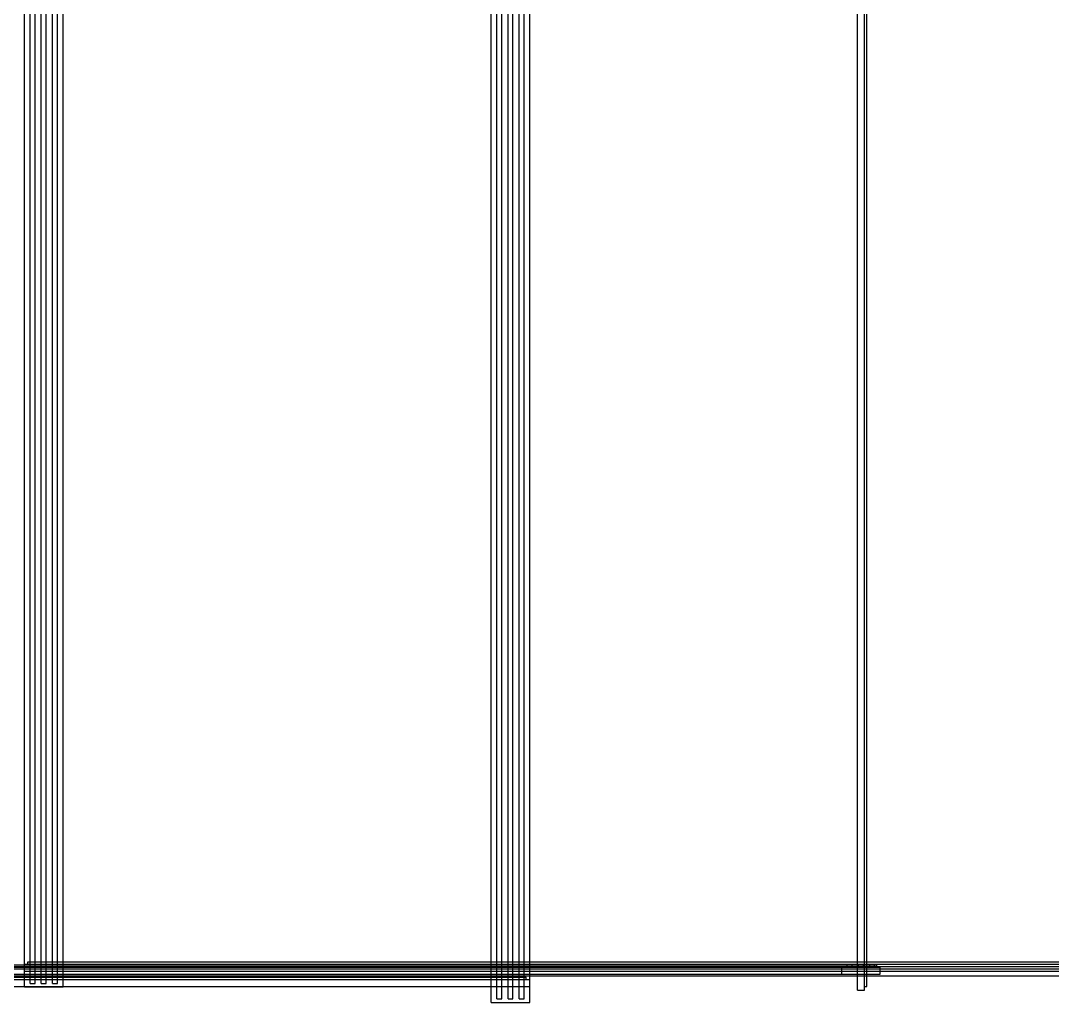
# Model space of a CAD drawing. Header units: millimetres. Extents: x -1225 to 566, y -985 to 617.
# Drawn here: x -114.9 to 32.3, y 5.8 to 145.9 of the extents above; entities that cross this region are included whole.
import ezdxf

# ---------------------------------------------------------------- set-up
doc = ezdxf.new("R2010")
doc.units = ezdxf.units.MM
doc.layers.add('HIDDEN', color=8, linetype='Continuous')
doc.layers.add('VISIBLE', color=7, linetype='Continuous')

msp = doc.modelspace()

# ---------------------------------------------------------------- linework, layer by layer
at = {"layer": 'HIDDEN'}
for points in [[(4.5, 7.57), (4.5, 287.75)], [(5.5, 7.57), (5.5, 287.75)], [(5.5, 8.07), (5.5, 287.25)], [(5.5, 8.07), (5.5, 287.25)], [(5.5, 8.07), (5.5, 287.25)], [(5.5, 8.07), (5.5, 287.25)], [(5.5, 8.07), (5.5, 287.25)], [(5.5, 8.07), (5.5, 287.25)], [(5.85, 8.07), (5.85, 287.25)], [(5.85, 8.07), (5.85, 287.25)], [(5.85, 8.07), (5.85, 287.25)], [(5.85, 8.07), (5.85, 287.25)], [(5.85, 8.07), (5.85, 287.25)], [(-114.35, 8.01), (-114.35, 276.75)], [(-113.55, 8.51), (-113.55, 276.25)], [(-112.85, 8.51), (-112.85, 276.25)], [(-111.95, 8.51), (-111.95, 276.25)], [(-111.25, 8.51), (-111.25, 276.25)], [(-110.35, 8.51), (-110.35, 276.25)], [(-109.65, 8.51), (-109.65, 276.25)], [(-108.85, 8.01), (-108.85, 276.75)], [(-47.75, 5.81), (-47.75, 202.75)], [(-46.95, 6.31), (-46.95, 202.25)], [(-46.25, 6.31), (-46.25, 202.25)], [(-45.35, 6.31), (-45.35, 202.25)], [(-44.65, 6.31), (-44.65, 202.25)], [(-43.75, 6.31), (-43.75, 202.25)], [(-43.05, 6.31), (-43.05, 202.25)], [(-42.25, 5.81), (-42.25, 202.75)], [(-137.75, 10.6), (310.75, 10.6)], [(-137.75, 10.6), (442.75, 10.6)], [(-137.25, 10.95), (442.25, 10.95)], [(-137.25, 10.95), (442.25, 10.95)], [(-137.25, 10.95), (442.25, 10.95)], [(-137.25, 10.95), (442.25, 10.95)], [(-137.25, 10.95), (310.75, 10.95)], [(-137.25, 10.95), (442.25, 10.95)], [(-137.25, 10.6), (442.25, 10.6)], [(-137.25, 10.6), (442.25, 10.6)], [(-137.25, 10.6), (442.25, 10.6)], [(-137.25, 10.6), (442.25, 10.6)], [(-137.25, 10.6), (442.25, 10.6)], [(-137.25, 10.6), (442.25, 10.6)], [(-129.95, 10.82), (7.75, 10.82)], [(-129.45, 11.17), (7.25, 11.17)], [(-129.45, 11.17), (7.25, 11.17)], [(-129.45, 11.17), (7.25, 11.17)], [(-129.45, 11.17), (7.25, 11.17)], [(-129.45, 11.17), (7.25, 11.17)], [(-129.45, 10.82), (7.25, 10.82)], [(-129.45, 10.82), (7.25, 10.82)], [(-129.45, 10.82), (7.25, 10.82)], [(-129.45, 10.82), (7.25, 10.82)], [(-129.45, 10.82), (7.25, 10.82)], [(-129.45, 10.82), (7.25, 10.82)], [(-114.35, 11.26), (-108.85, 11.26)], [(-114.35, 10.26), (-114.35, 11.26)], [(-114.35, 11.26), (310.75, 11.26)], [(-114.35, 10.26), (-114.35, 11.26)], [(-114.35, 11.17), (7.25, 11.17)], [(-114.35, 9.6), (-114.35, 11.17)], [(-114.35, 10.82), (7.75, 10.82)], [(-113.85, 11.61), (310.25, 11.61)], [(-113.85, 11.61), (310.25, 11.61)], [(-113.85, 11.26), (-113.85, 11.61)], [(-113.85, 11.26), (-113.85, 11.61)], [(-113.85, 11.61), (310.25, 11.61)], [(-113.85, 11.61), (310.25, 11.61)], [(-113.85, 11.26), (-113.85, 11.61)], [(-113.85, 11.26), (-113.85, 11.61)], [(-113.85, 11.61), (310.25, 11.61)], [(-113.85, 11.26), (-113.85, 11.61)], [(-113.85, 11.26), (310.25, 11.26)], [(-113.85, 11.26), (310.25, 11.26)], [(-113.85, 11.26), (310.25, 11.26)], [(-113.85, 11.26), (310.25, 11.26)], [(-113.85, 11.26), (310.25, 11.26)], [(-113.85, 11.26), (310.25, 11.26)], [(-113.55, 9.6), (-113.55, 11.61)], [(-113.55, 11.61), (-112.85, 11.61)], [(-113.55, 11.26), (-113.55, 11.61)], [(-113.55, 11.26), (-112.85, 11.26)], [(-113.55, 11.26), (-112.85, 11.26)], [(-112.85, 9.6), (-112.85, 11.61)], [(-112.85, 11.26), (-112.85, 11.61)], [(-111.95, 9.6), (-111.95, 11.61)], [(-111.95, 11.61), (-111.25, 11.61)], [(-111.95, 11.26), (-111.95, 11.61)], [(-111.95, 11.26), (-111.25, 11.26)], [(-111.95, 11.26), (-111.25, 11.26)], [(-111.25, 9.6), (-111.25, 11.61)], [(-111.25, 11.26), (-111.25, 11.61)], [(-110.35, 9.6), (-110.35, 11.61)], [(-110.35, 11.61), (-109.65, 11.61)], [(-110.35, 11.26), (-110.35, 11.61)], [(-110.35, 11.26), (-109.65, 11.26)], [(-110.35, 11.26), (-109.65, 11.26)], [(-109.65, 9.6), (-109.65, 11.61)], [(-109.65, 11.26), (-109.65, 11.61)], [(-108.85, 9.6), (-108.85, 11.61)], [(-108.85, 10.26), (-108.85, 11.26)], [(-47.75, 11.61), (-42.25, 11.61)], [(-47.75, 11.26), (-42.25, 11.26)], [(2.25, 10.82), (7.75, 10.82)], [(2.25, 10.82), (7.75, 10.82)], [(2.25, 9.82), (2.25, 10.82)], [(2.25, 10.26), (2.25, 10.82)], [(3.05, 11.17), (3.75, 11.17)], [(3.05, 11.17), (3.75, 11.17)], [(3.05, 10.82), (3.05, 11.17)], [(3.05, 10.82), (3.05, 11.17)], [(3.05, 10.82), (3.75, 10.82)], [(3.05, 10.82), (3.75, 10.82)], [(3.75, 10.82), (3.75, 11.17)], [(3.75, 10.82), (3.75, 11.17)], [(4.5, 9.6), (4.5, 11.61)], [(4.65, 11.17), (5.35, 11.17)], [(4.65, 11.17), (5.35, 11.17)], [(4.65, 10.82), (4.65, 11.17)], [(4.65, 10.82), (4.65, 11.17)], [(4.65, 10.82), (5.35, 10.82)], [(4.65, 10.82), (5.35, 10.82)], [(5.35, 10.82), (5.35, 11.17)], [(5.35, 10.82), (5.35, 11.17)], [(5.5, 9.6), (5.5, 11.61)], [(5.85, 9.6), (5.85, 11.61)], [(6.25, 11.17), (6.95, 11.17)], [(6.25, 11.17), (6.95, 11.17)], [(6.25, 10.82), (6.25, 11.17)], [(6.25, 10.82), (6.25, 11.17)], [(6.25, 10.82), (6.95, 10.82)], [(6.25, 10.82), (6.95, 10.82)], [(6.95, 10.82), (6.95, 11.17)], [(6.95, 10.82), (6.95, 11.17)], [(7.25, 10.82), (7.25, 11.17)], [(7.25, 10.82), (7.25, 11.17)], [(7.25, 10.82), (7.25, 11.17)], [(7.25, 10.82), (7.25, 11.17)], [(7.25, 10.82), (7.25, 11.17)], [(7.25, 10.82), (7.25, 11.17)], [(7.75, 9.82), (7.75, 10.82)], [(7.75, 10.26), (7.75, 10.82)], [(7.75, 9.82), (7.75, 10.82)], [(7.75, 10.26), (7.75, 10.82)], [(-192.35, 9.06), (-42.25, 9.06)], [(-191.85, 9.41), (-42.75, 9.41)], [(-191.85, 9.41), (-42.75, 9.41)], [(-191.85, 9.41), (-42.75, 9.41)], [(-191.85, 9.41), (-42.75, 9.41)], [(-191.85, 9.41), (-42.75, 9.41)], [(-191.85, 9.06), (-42.75, 9.06)], [(-191.85, 9.06), (-42.75, 9.06)], [(-191.85, 9.06), (-42.75, 9.06)], [(-191.85, 9.06), (-42.75, 9.06)], [(-191.85, 9.06), (-42.75, 9.06)], [(-191.85, 9.06), (-42.75, 9.06)], [(-137.75, 9.6), (442.75, 9.6)], [(-129.95, 9.82), (7.75, 9.82)], [(-114.35, 10.26), (-108.85, 10.26)], [(-114.35, 10.26), (310.75, 10.26)], [(-114.35, 8.06), (-114.35, 9.41)], [(-113.55, 8.51), (-113.55, 9.41)], [(-112.85, 8.51), (-112.85, 9.41)], [(-111.95, 8.51), (-111.95, 9.41)], [(-111.25, 8.51), (-111.25, 9.41)], [(-110.35, 8.51), (-110.35, 9.41)], [(-109.65, 8.51), (-109.65, 9.41)], [(-108.85, 8.06), (-108.85, 9.41)], [(-47.75, 10.26), (-42.25, 10.26)], [(-47.75, 9.82), (-42.25, 9.82)], [(-47.75, 9.6), (-42.25, 9.6)], [(-47.75, 9.41), (-42.75, 9.41)], [(-47.75, 9.06), (-42.25, 9.06)], [(-47.75, 9.06), (-42.25, 9.06)], [(-47.75, 8.06), (-47.75, 9.06)], [(-46.95, 9.41), (-46.25, 9.41)], [(-46.95, 9.06), (-46.95, 9.41)], [(-46.95, 9.06), (-46.25, 9.06)], [(-46.95, 9.06), (-46.25, 9.06)], [(-46.95, 8.06), (-46.95, 9.06)], [(-46.25, 9.06), (-46.25, 9.41)], [(-46.25, 8.06), (-46.25, 9.06)], [(-45.35, 9.41), (-44.65, 9.41)], [(-45.35, 9.06), (-45.35, 9.41)], [(-45.35, 9.06), (-44.65, 9.06)], [(-45.35, 9.06), (-44.65, 9.06)], [(-45.35, 8.06), (-45.35, 9.06)], [(-44.65, 9.06), (-44.65, 9.41)], [(-44.65, 8.06), (-44.65, 9.06)], [(-43.75, 9.41), (-43.05, 9.41)], [(-43.75, 9.06), (-43.75, 9.41)], [(-43.75, 9.06), (-43.05, 9.06)], [(-43.75, 9.06), (-43.05, 9.06)], [(-43.75, 8.06), (-43.75, 9.06)], [(-43.05, 9.06), (-43.05, 9.41)], [(-43.05, 8.06), (-43.05, 9.06)], [(-42.75, 9.06), (-42.75, 9.41)], [(-42.75, 9.06), (-42.75, 9.41)], [(-42.75, 9.06), (-42.75, 9.41)], [(-42.75, 9.06), (-42.75, 9.41)], [(-42.75, 9.06), (-42.75, 9.41)], [(-42.75, 9.06), (-42.75, 9.41)], [(-42.25, 8.06), (-42.25, 9.06)], [(-42.25, 8.06), (-42.25, 9.06)], [(-42.25, 8.06), (-42.25, 9.06)], [(2.25, 9.82), (7.75, 9.82)], [(-192.35, 8.06), (-42.25, 8.06)], [(-114.35, 8.01), (-108.85, 8.01)], [(-113.55, 8.51), (-112.85, 8.51)], [(-113.55, 8.51), (-112.85, 8.51)], [(-111.95, 8.51), (-111.25, 8.51)], [(-111.95, 8.51), (-111.25, 8.51)], [(-110.35, 8.51), (-109.65, 8.51)], [(-110.35, 8.51), (-109.65, 8.51)], [(-47.75, 8.06), (-42.25, 8.06)], [(-47.75, 8.06), (-42.25, 8.06)], [(4.5, 7.57), (5.5, 7.57)], [(5.5, 8.07), (5.85, 8.07)], [(5.5, 8.07), (5.85, 8.07)], [(5.5, 8.07), (5.85, 8.07)], [(5.5, 8.07), (5.85, 8.07)], [(5.5, 8.07), (5.85, 8.07)], [(-46.95, 6.31), (-46.25, 6.31)], [(-45.35, 6.31), (-44.65, 6.31)], [(-43.75, 6.31), (-43.05, 6.31)], [(-47.75, 5.81), (-42.25, 5.81)]]:
    msp.add_lwpolyline(points, dxfattribs=at)
at = {"layer": 'VISIBLE'}
for points in [[(4.5, 11.61), (4.5, 287.75)], [(5.5, 11.61), (5.5, 287.75)], [(5.85, 11.61), (5.85, 287.25)], [(-114.35, 11.17), (-114.35, 276.75)], [(-113.55, 11.61), (-113.55, 276.25)], [(-112.85, 11.61), (-112.85, 276.25)], [(-111.95, 11.61), (-111.95, 276.25)], [(-111.25, 11.61), (-111.25, 276.25)], [(-110.35, 11.61), (-110.35, 276.25)], [(-109.65, 11.61), (-109.65, 276.25)], [(-108.85, 11.61), (-108.85, 276.75)], [(-47.75, 5.81), (-47.75, 202.75)], [(-46.95, 9.06), (-46.95, 202.25)], [(-46.25, 9.06), (-46.25, 202.25)], [(-45.35, 9.06), (-45.35, 202.25)], [(-44.65, 9.06), (-44.65, 202.25)], [(-43.75, 9.06), (-43.75, 202.25)], [(-43.05, 9.06), (-43.05, 202.25)], [(-42.25, 5.81), (-42.25, 202.75)], [(-115.45, 11.17), (-114.35, 11.17)], [(-115.45, 10.82), (-114.35, 10.82)], [(-114.35, 11.26), (-108.85, 11.26)], [(-114.35, 10.26), (-114.35, 11.26)], [(-114.35, 11.26), (-47.75, 11.26)], [(-114.35, 10.26), (-114.35, 11.26)], [(-113.85, 11.61), (-47.75, 11.61)], [(-113.85, 11.26), (-113.85, 11.61)], [(-113.55, 11.61), (-112.85, 11.61)], [(-113.55, 11.26), (-113.55, 11.61)], [(-112.85, 11.26), (-112.85, 11.61)], [(-111.95, 11.61), (-111.25, 11.61)], [(-111.95, 11.26), (-111.95, 11.61)], [(-111.25, 11.26), (-111.25, 11.61)], [(-110.35, 11.61), (-109.65, 11.61)], [(-110.35, 11.26), (-110.35, 11.61)], [(-109.65, 11.26), (-109.65, 11.61)], [(-108.85, 10.26), (-108.85, 11.26)], [(-42.25, 11.61), (310.25, 11.61)], [(-42.25, 11.26), (310.75, 11.26)], [(-115.45, 9.82), (-47.75, 9.82)], [(-115.45, 9.6), (-47.75, 9.6)], [(-115.45, 9.41), (-47.75, 9.41)], [(-115.45, 9.06), (-47.75, 9.06)], [(-114.35, 10.26), (-108.85, 10.26)], [(-114.35, 10.26), (-47.75, 10.26)], [(-114.35, 9.41), (-114.35, 9.6)], [(-113.55, 9.41), (-113.55, 9.6)], [(-112.85, 9.41), (-112.85, 9.6)], [(-111.95, 9.41), (-111.95, 9.6)], [(-111.25, 9.41), (-111.25, 9.6)], [(-110.35, 9.41), (-110.35, 9.6)], [(-109.65, 9.41), (-109.65, 9.6)], [(-108.85, 9.41), (-108.85, 9.6)], [(-47.75, 9.06), (-42.25, 9.06)], [(-47.75, 8.06), (-47.75, 9.06)], [(-46.95, 9.41), (-46.25, 9.41)], [(-46.95, 9.06), (-46.95, 9.41)], [(-46.25, 9.06), (-46.25, 9.41)], [(-45.35, 9.41), (-44.65, 9.41)], [(-45.35, 9.06), (-45.35, 9.41)], [(-44.65, 9.06), (-44.65, 9.41)], [(-43.75, 9.41), (-43.05, 9.41)], [(-43.75, 9.06), (-43.75, 9.41)], [(-43.05, 9.06), (-43.05, 9.41)], [(-42.25, 10.26), (310.75, 10.26)], [(-42.25, 9.82), (7.75, 9.82)], [(-42.25, 9.6), (442.75, 9.6)], [(-42.25, 8.06), (-42.25, 9.06)], [(2.25, 9.82), (2.25, 10.26)], [(2.25, 9.82), (7.75, 9.82)], [(4.5, 7.57), (4.5, 9.6)], [(5.5, 7.57), (5.5, 9.6)], [(5.85, 8.07), (5.85, 9.6)], [(7.75, 9.82), (7.75, 10.26)], [(7.75, 9.82), (7.75, 10.26)], [(-115.45, 8.06), (-47.75, 8.06)], [(-114.35, 8.01), (-114.35, 8.06)], [(-114.35, 8.01), (-108.85, 8.01)], [(-108.85, 8.01), (-108.85, 8.06)], [(-47.75, 8.06), (-42.25, 8.06)], [(-46.95, 6.31), (-46.95, 8.06)], [(-46.25, 6.31), (-46.25, 8.06)], [(-45.35, 6.31), (-45.35, 8.06)], [(-44.65, 6.31), (-44.65, 8.06)], [(-43.75, 6.31), (-43.75, 8.06)], [(-43.05, 6.31), (-43.05, 8.06)], [(4.5, 7.57), (5.5, 7.57)], [(5.5, 8.07), (5.85, 8.07)], [(-46.95, 6.31), (-46.25, 6.31)], [(-45.35, 6.31), (-44.65, 6.31)], [(-43.75, 6.31), (-43.05, 6.31)], [(-47.75, 5.81), (-42.25, 5.81)]]:
    msp.add_lwpolyline(points, dxfattribs=at)

doc.saveas('drawing.dxf')
